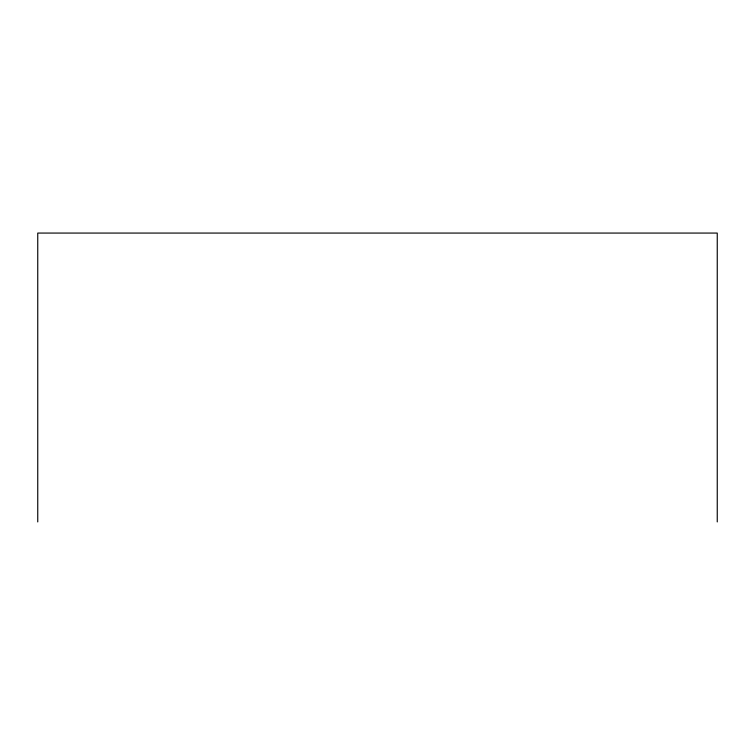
<?xml version="1.0" encoding="UTF-8"?>
<svg xmlns="http://www.w3.org/2000/svg" width="755" height="755" viewBox="0 0 755 755"><rect width="100%" height="100%" fill="white"/><g stroke="black" fill="none" stroke-linecap="round" stroke-linejoin="round"><path stroke-width="1.13" d="M717.25 521.931L717.25 233.069L37.75 233.069L37.75 521.931"/></g></svg>
